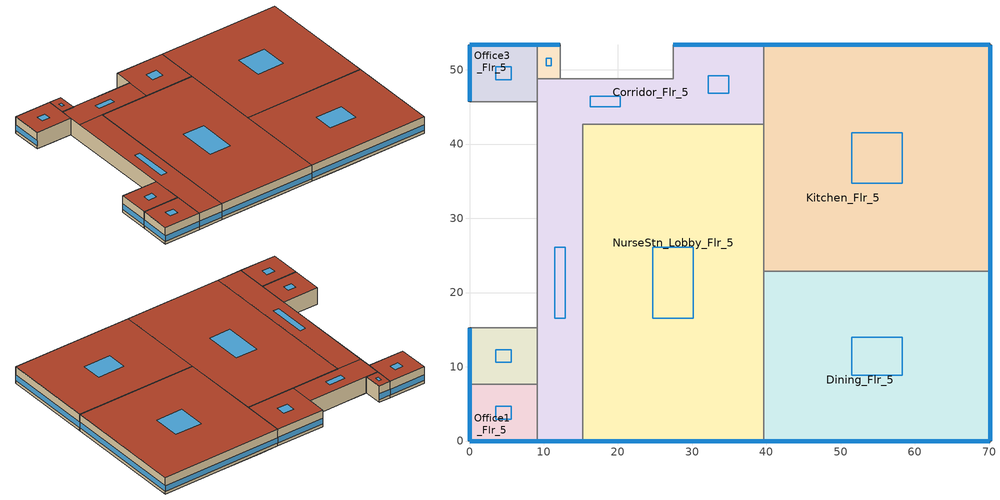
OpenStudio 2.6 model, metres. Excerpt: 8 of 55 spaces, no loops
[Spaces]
Office1_Flr_5
 floor adiabatic (BTAP-Int-Wall): 4.57,7.62 4.57,4.57 0,4.57 0,7.62 z17.07; 9.14,4.57 9.14,0 6.1,0 6.1,4.57 z17.07
 floor to PatRoom6_Flr_4: 6.1,4.57 6.1,0 0,0 0,4.57 z17.07
 floor to Corridor_SE_Flr_4: 9.14,7.62 9.14,4.57 4.57,4.57 4.57,7.62 z17.07
 wall outside: 0,7.62 0,0 9.14,0 z17.07:21.34
 wall adiabatic (BTAP-Int-Wall): 9.14,7.62 0,7.62 z17.07:21.34
 wall to Corridor_Flr_5: 9.14,0 9.14,7.62 z17.07:21.34
 window: 0.03,0 9.12,0 / 0,7.6 0,0.03 z17.83:19.26
 roof outside: 9.14,0 9.14,7.62 0,7.62 0,0 z21.34
 skylight: 5.59,2.96 5.59,4.66 3.55,4.66 3.55,2.96 z21.34
Corridor_Flr_5
 floor adiabatic (BTAP-Int-Wall): 15.24,4.57 15.24,0 9.14,0 9.14,4.57 z17.07; 28.96,53.34 28.96,48.77 27.43,48.77 27.43,53.34 z17.07
 floor to Corridor_SE_Flr_4: 15.24,10.67 15.24,4.57 9.14,4.57 9.14,10.67 z17.07
 floor to Corridor_NW_Flr_4: 39.62,53.34 39.62,42.67 9.14,42.67 9.14,48.77 28.96,48.77 28.96,53.34 z17.07
 floor to Lab_Flr_4: 15.24,33.53 15.24,10.67 9.14,10.67 9.14,33.53 z17.07
 floor to NurseStn_Lobby_Flr_4: 15.24,42.67 15.24,33.53 9.14,33.53 9.14,42.67 z17.07
 wall outside: 39.62,53.34 27.43,53.34 / 9.14,0 15.24,0 z17.07:21.34
 wall adiabatic (BTAP-Int-Wall): 9.14,45.72 9.14,15.24 9.14,7.62 / 27.43,53.34 27.43,48.77 12.19,48.77 9.14,48.77 z17.07:21.34
 wall to Office3_Flr_5: 9.14,48.77 9.14,45.72 z17.07:21.34
 wall to Kitchen_Flr_5: 39.62,42.67 39.62,53.34 z17.07:21.34
 wall to NurseStn_Lobby_Flr_5: 15.24,0 15.24,42.67 39.62,42.67 z17.07:21.34
 window: 9.17,0 15.21,0 z17.83:19.27; 39.6,53.34 27.46,53.34 z17.83:19.26
 roof outside: 15.24,0 15.24,42.67 9.14,42.67 9.14,0 z21.34; 39.62,42.67 39.62,53.34 27.43,53.34 27.43,42.67 z21.34; 27.43,42.67 27.43,48.77 9.14,48.77 9.14,42.67 z21.34
 skylight: 12.87,16.57 12.87,26.11 11.51,26.11 11.51,16.57 z21.34; 34.89,46.81 34.89,49.2 32.16,49.2 32.16,46.81 z21.34; 20.33,45.04 20.33,46.4 16.24,46.4 16.24,45.04 z21.34
NurseStn_Lobby_Flr_5
 floor to NurseStn_Lobby_Flr_4: 39.62,42.67 39.62,10.67 28.96,10.67 28.96,19.81 15.24,19.81 15.24,42.67 z17.07
 floor to Corridor_SE_Flr_4: 39.62,10.67 39.62,0 28.96,0 28.96,4.57 15.24,4.57 15.24,10.67 z17.07
 floor to Lab_Flr_4: 28.96,19.81 28.96,10.67 15.24,10.67 15.24,19.81 z17.07
 floor adiabatic (BTAP-Int-Wall): 28.96,4.57 28.96,0 15.24,0 15.24,4.57 z17.07
 wall outside: 15.24,0 39.62,0 z17.07:21.34
 wall to Dining_Flr_5: 39.62,0 39.62,22.86 z17.07:21.34
 wall to Kitchen_Flr_5: 39.62,22.86 39.62,42.67 z17.07:21.34
 window: 15.27,0 39.6,0 z17.83:19.26
 roof outside: 39.62,0 39.62,42.67 15.24,42.67 15.24,0 z21.34
 skylight: 30.16,16.57 30.16,26.11 24.71,26.11 24.71,16.57 z21.34
Dining_Flr_5
 floor adiabatic (BTAP-Int-Wall): 70.1,22.86 70.1,8.99 65.53,8.99 65.53,22.86 z17.07; 44.2,4.57 44.2,0 39.62,0 39.62,4.57 z17.07; 70.1,8.99 70.1,4.57 65.53,4.57 65.53,8.99 z17.07; 62.48,4.57 62.48,0 44.2,0 44.2,4.57 z17.07
 floor to Radiology_Flr_4: 60.96,22.86 60.96,19.81 39.62,19.81 39.62,22.86 z17.07
 floor to Corridor_SE_Flr_4: 65.53,22.86 65.53,4.57 39.62,4.57 39.62,10.67 60.96,10.67 60.96,22.86 z17.07
 floor to NurseStn_Lobby_Flr_4: 60.96,19.81 60.96,10.67 39.62,10.67 39.62,19.81 z17.07
 floor to PatRoom2_Flr_4: 70.1,4.57 70.1,0 62.48,0 62.48,4.57 z17.07
 wall outside: 39.62,0 70.1,0 70.1,22.86 z17.07:21.34
 wall to Kitchen_Flr_5: 70.1,22.86 39.62,22.86 z17.07:21.34
 window: 39.65,0 70.08,0 / 70.1,0.03 70.1,22.83 z17.83:19.26
 roof outside: 70.1,0 70.1,22.86 39.62,22.86 39.62,0 z21.34
 skylight: 58.27,8.87 58.27,13.99 51.46,13.99 51.46,8.87 z21.34
Office2_Mult5_Flr_5
 floor adiabatic (BTAP-Int-Wall): 4.57,15.24 4.57,8.99 0,8.99 0,15.24 z17.07; 9.14,10.67 9.14,7.62 4.57,7.62 4.57,10.67 z17.07; 4.57,8.99 4.57,7.62 0,7.62 0,8.99 z17.07; 9.14,15.24 9.14,10.67 4.57,10.67 4.57,15.24 z17.07
 wall outside: 0,15.24 0,7.62 z17.07:21.34
 wall adiabatic (BTAP-Int-Wall): 0,7.62 9.14,7.62 9.14,15.24 0,15.24 z17.07:21.34
 window: 0,15.21 0,7.65 z17.83:19.26
 roof outside: 9.14,7.62 9.14,15.24 0,15.24 0,7.62 z21.34
 skylight: 5.59,10.58 5.59,12.28 3.55,12.28 3.55,10.58 z21.34
Kitchen_Flr_5
 floor to Corridor_NW_Flr_4: 65.53,48.77 65.53,42.67 39.62,42.67 39.62,48.77 z17.07
 floor to Radiology_Flr_4: 60.96,42.67 60.96,22.86 39.62,22.86 39.62,42.67 z17.07
 floor adiabatic (BTAP-Int-Wall): 44.2,53.34 44.2,48.77 39.62,48.77 39.62,53.34 z17.07; 62.48,53.34 62.48,48.77 44.2,48.77 44.2,53.34 z17.07; 70.1,48.77 70.1,22.86 65.53,22.86 65.53,48.77 z17.07
 floor to Corridor_SE_Flr_4: 65.53,42.67 65.53,22.86 60.96,22.86 60.96,42.67 z17.07
 floor to PatRoom4_Flr_4: 70.1,53.34 70.1,48.77 62.48,48.77 62.48,53.34 z17.07
 wall outside: 70.1,22.86 70.1,53.34 39.62,53.34 z17.07:21.34
 window: 70.08,53.34 39.65,53.34 / 70.1,22.89 70.1,53.31 z17.83:19.26
 roof outside: 70.1,22.86 70.1,53.34 39.62,53.34 39.62,22.86 z21.34
 skylight: 58.27,34.69 58.27,41.51 51.46,41.51 51.46,34.69 z21.34
Office3_Flr_5
 floor to PatRoom8_Flr_4: 6.1,53.34 6.1,48.77 0,48.77 0,53.34 z17.07
 floor to Corridor_NW_Flr_4: 9.14,48.77 9.14,45.72 4.57,45.72 4.57,48.77 z17.07
 floor adiabatic (BTAP-Int-Wall): 9.14,53.34 9.14,48.77 6.1,48.77 6.1,53.34 z17.07; 4.57,48.77 4.57,45.72 0,45.72 0,48.77 z17.07
 wall outside: 9.14,53.34 0,53.34 0,45.72 z17.07:21.34
 wall adiabatic (BTAP-Int-Wall): 9.14,48.77 9.14,53.34 / 0,45.72 9.14,45.72 z17.07:21.34
 window: 9.12,53.34 0.03,53.34 / 0,53.31 0,45.75 z17.83:19.26
 roof outside: 9.14,45.72 9.14,53.34 0,53.34 0,45.72 z21.34
 skylight: 5.59,48.68 5.59,50.38 3.55,50.38 3.55,48.68 z21.34
Office4_Mult6_Flr_5
 floor adiabatic (BTAP-Int-Wall): 12.19,53.34 12.19,48.77 9.14,48.77 9.14,53.34 z17.07
 wall outside: 12.19,53.34 9.14,53.34 z17.07:21.34
 wall adiabatic (BTAP-Int-Wall): 9.14,53.34 9.14,48.77 12.19,48.77 12.19,53.34 z17.07:21.34
 window: 12.17,53.34 9.17,53.34 z17.83:19.28
 roof outside: 12.19,48.77 12.19,53.34 9.14,53.34 9.14,48.77 z21.34
 skylight: 11.01,50.54 11.01,51.57 10.33,51.57 10.33,50.54 z21.34
[Building]
Hospital-CAN_AB_Calgary.Intl.AP.718770_CWEC2016.epw created: 2018-10-11 19:48:47 +0000: Default Construction Set=BTAP-Mass at hdd = 5000.0; Standards Number of Stories=6; Standards Number of Above Ground Stories=5; Standards Building Type=Hospital
[Site]
Calgary Intl AP_AB_CAN: Latitude {deg}=51.114; Longitude {deg}=-114.02; Time Zone {hr}=-7; Elevation {m}=1084.1
[ClimateZones]
Climate Zone Institution Name 1=ASHRAE; Climate Zone Document Name 1=ANSI/ASHRAE Standard 169; Climate Zone Document Year 1=2006; Climate Zone Institution Name 2=CEC; Climate Zone Document Name 2=California Climate Zone Descriptions; Climate Zone Document Year 2=1995
[Site:WaterMainsTemperature]
Calculation Method=Correlation; Annual Average Outdoor Air Temperature {C}=5; Maximum Difference In Monthly Average Outdoor Air Temperatures {deltaC}=23.3
[Site:GroundTemperature:BuildingSurface]
19.527, 19.502, 19.536, 19.598, 20.002, 21.64, 22.225, 22.375, 21.449, 20.121, 19.802, 19.633
[SizingPeriod:DesignDay] Barometric Pressure {Pa}=88961; Sky Clearness=0; Rain Indicator=0; Snow Indicator=0; Day of Month=21; Daylight Saving Time Indicator=0; Humidity Indicating Type=Wetbulb; Dry-Bulb Temperature Range Modifier Type=DefaultMultipliers
Name | Maximum Dry-Bulb Temperature {C} | Daily Dry-Bulb Temperature Range {deltaC} | Humidity Indicating Conditions at Maximum Dry-Bulb | Wind Speed {m/s} | Wind Direction {deg} | Month | Day Type | Solar Model Indicator | ASHRAE Taub | ASHRAE Taud
Calgary Intl AP Ann Clg .4% Condns DB=>MWB | 28.5 | 12.1 | 16.1 | 4.5 | 160 | 7 | SummerDesignDay | ASHRAETau | 0.339 | 2.421
Calgary Intl AP Ann Htg 99.6% Condns DB | -28.5 | 0 | -28.5 | 2.9 | 200 | 1 | WinterDesignDay | ASHRAEClearSky
[Material]
Name | Roughness | Thickness {m} | Conductivity {W/m-K} | Density {kg/m3} | Specific Heat {J/kg-K} | Thermal Absorptance | Solar Absorptance | Visible Absorptance
1/2IN Gypsum | Smooth | 0.0127 | 0.16 | 784.9 | 830 | 0.9 | 0.4 | 0.4
F08 Metal surface; Metal Roof Surface | Smooth | 0.0008 | 45.28 | 7824 | 500 | 0.9 | 0.7 | 0.7
G05 25mm wood | MediumSmooth | 0.0254 | 0.15 | 608 | 1630 | 0.9 | 0.5 | 0.5
100mm Normalweight concrete floor | MediumSmooth | 0.1016 | 2.31 | 2322 | 832
G01 13mm gypsum board | Smooth | 0.0127 | 0.16 | 800 | 1090 | 0.9 | 0.7 | 0.5
4 in. Normalweight Concrete Floor | MediumRough | 0.1016 | 2.31 | 2322 | 832 | 0.9 | 0.7 | 0.7
1IN Stucco 1 | Smooth | 0.0253 | 0.6918 | 1858 | 837 | 0.9 | 0.7 | 0.92
8IN CONCRETE HW RefBldg | Rough | 0.2032 | 1.311 | 2240 | 836.8 | 0.9 | 0.7 | 0.7
6 in. Normalweight Concrete Floor | MediumRough | 0.1524 | 2.31 | 2322 | 832 | 0.9 | 0.7 | 0.7
[Material:NoMass] Roughness=Smooth; Thermal Absorptance=0.9; Solar Absorptance=0.7
Name | Thermal Resistance {m2-K/W} | Visible Absorptance
Typical Carpet Pad | 0.21648 | 0.8
Typical Insulation 1 | 5.91238 | 0.7
Typical Insulation 2 | 4.49096 | 0.7
Typical Insulation 3 | 6.17282 | 0.7
Typical Carpet Pad 2 | 1.25503 | 0.8
Typical Carpet Pad 3 | 3.45515 | 0.8
Typical Insulation 4 | 0.454528 | 0.7
Typical Insulation 5 | 0.454545 | 0.7
[DefaultSurfaceConstructions]
Name | Floor Construction | Wall Construction | Roof Ceiling Construction
Default Surface Constructions 2 | BTAP-Int-Floor | BTAP-Int-Wall | BTAP-Int-Ceiling
BTAP-Mass at hdd = 5000.0 | BTAP-Ext-Floor-Mass:U-0.162 | BTAP-Ext-Wall-Mass:U-0.21 | BTAP-Ext-Roof-Metal:U-0.162
BTAP-Mass at hdd = 5000.0 1 | BTAP-Grnd-Floor-Mass:U-0.757 | BTAP-Grnd-Roof-Mass:U-0.284 | BTAP-Grnd-Roof-Mass:U-0.284
[DefaultSubSurfaceConstructions] Fixed Window Construction=BTAP-Ext-DaylightDiffuser; Operable Window Construction=BTAP-Ext-DaylightDiffuser
Name | Door Construction | Glass Door Construction | Overhead Door Construction | Skylight Construction | Tubular Daylight Dome Construction | Tubular Daylight Diffuser Construction
Default Sub Surface Constructions 2 | BTAP-Int-Door
BTAP-Mass at hdd = 5000.0 | BTAP-Ext-Door:U-2.2 | BTAP-Ext-DaylightDiffuser | BTAP-Ext-OverHeadDoor:U-2.2 | BTAP-Ext-DaylightDiffuser | BTAP-Ext-DaylightDiffuser | BTAP-Ext-DaylightDiffuser
[WindowMaterial:Blind]
Window Material Blind 1: Slat Width {m}=0.025; Slat Separation {m}=0.01875; Front Side Slat Beam Solar Reflectance=0.5; Back Side Slat Beam Solar Reflectance=0.5; Front Side Slat Diffuse Solar Reflectance=0.5; Back Side Slat Diffuse Solar Reflectance=0.5; Slat Beam Visible Transmittance=0
[Construction]
BTAP-Int-Floor: 100mm Normalweight concrete floor, Typical Carpet Pad
BTAP-Int-Wall: G01 13mm gypsum board, G01 13mm gypsum board
BTAP-Int-Ceiling: Typical Carpet Pad, 100mm Normalweight concrete floor
BTAP-Ext-DaylightDiffuser: SimpleGlazing
BTAP-Int-Door: G05 25mm wood
BTAP-Ext-Floor-Mass:U-0.162: Typical Insulation 1, 4 in. Normalweight Concrete Floor, Typical Carpet Pad
BTAP-Ext-Wall-Mass:U-0.21: 1IN Stucco 1, 8IN CONCRETE HW RefBldg, Typical Insulation 2, 1/2IN Gypsum
BTAP-Ext-Roof-Metal:U-0.162: Metal Roof Surface, Typical Insulation 3
BTAP-Grnd-Floor-Mass:U-0.757: 6 in. Normalweight Concrete Floor, Typical Carpet Pad 2
BTAP-Grnd-Roof-Mass:U-0.284: 6 in. Normalweight Concrete Floor, Typical Carpet Pad 3
BTAP-Ext-Door:U-2.2: F08 Metal surface, Typical Insulation 4
BTAP-Ext-OverHeadDoor:U-2.2: Typical Insulation 5
[DefaultConstructionSet]
BTAP-Mass at hdd = 5000.0: Default Exterior Surface Constructions=BTAP-Mass at hdd = 5000.0; Default Interior Surface Constructions=Default Surface Constructions 2; Default Ground Contact Surface Constructions=BTAP-Mass at hdd = 5000.0 1; Default Exterior SubSurface Constructions=BTAP-Mass at hdd = 5000.0; Default Interior SubSurface Constructions=Default Sub Surface Constructions 2; Interior Partition Construction=BTAP-Int-Door
[WindowMaterial:SimpleGlazingSystem]
SimpleGlazing: U-Factor {W/m2-K}=2.2; Solar Heat Gain Coefficient=0.6; Visible Transmittance=0.21
[DesignSpecification:OutdoorAir] Outdoor Air Method=Sum; Outdoor Air Flow per Person {m3/s-person}=0; Outdoor Air Flow Rate {m3/s}=0; Outdoor Air Flow Air Changes per Hour {1/hr}=0
Name | Outdoor Air Flow per Floor Area {m3/s-m2}
Space Function Corridor/Transition area - hospital-sch-B Ventilation | 0.0003048
Space Function Dining area - bar lounge/leisure dining Ventilation | 0.0035814
Space Function Food preparation area Ventilation | 0.0013716
Space Function Health care facility nurses station Ventilation | 0.001524
Space Function Office enclosed > 25 m2 Ventilation | 0.00042164
[ThermostatSetpoint:DualSetpoint]
Name | Heating Setpoint Temperature Schedule | Cooling Setpoint Temperature Schedule
Space Function Corridor/Transition area - hospital-sch-B Thermostat 14; Space Function Food preparation area Thermostat 2; Space Function Dining area - bar lounge/leisure dining Thermostat 2 | NECB-B-Thermostat Setpoint-Heating | NECB-B-Thermostat Setpoint-Cooling
Space Function Health care facility nurses station Thermostat 12 | NECB-H-Thermostat Setpoint-Heating | NECB-H-Thermostat Setpoint-Cooling
Space Function Office enclosed > 25 m2 Thermostat 9; Space Function Office enclosed > 25 m2 Thermostat 10; Space Function Office enclosed > 25 m2 Thermostat 11; Space Function Office enclosed > 25 m2 Thermostat 12 | NECB-A-Thermostat Setpoint-Heating | NECB-A-Thermostat Setpoint-Cooling
[ShadingControl]
Shading Control 1: Shading Type=InteriorBlind; Shading Device Material=Window Material Blind 1
[BuildingStory] Nominal Z Coordinate {m}=0; Nominal Floor to Floor Height {m}=4.2672
Building Story 6; Building Story 7
[Space] Building Story=Building Story 7
Name | Space Type | Thermal Zone
Office1_Flr_5 | Space Function Office enclosed > 25 m2 | Sp-Office1_Flr_5 Sys-6 Flr-7 Sch-A HPlcmt-south ZN
Corridor_Flr_5 | Space Function Corridor/Transition area - hospital-sch-B | Sp-Corridor_Flr_5 Sys-3 Flr-7 Sch-B HPlcmt-north ZN
NurseStn_Lobby_Flr_5 | Space Function Health care facility nurses station | Sp-NurseStn_Lobby_Flr_5 Sys-3 Flr-7 Sch-H HPlcmt-south ZN
Dining_Flr_5 | Space Function Dining area - bar lounge/leisure dining | Sp-Dining_Flr_5 Sys-3 Flr-7 Sch-B HPlcmt-south ZN
Office2_Mult5_Flr_5 | Space Function Office enclosed > 25 m2 | Sp-Office2_Mult5_Flr_5 Sys-6 Flr-7 Sch-A HPlcmt-west ZN
Kitchen_Flr_5 | Space Function Food preparation area | Sp-Kitchen_Flr_5 Sys-3 Flr-7 Sch-B HPlcmt-north ZN
Office3_Flr_5 | Space Function Office enclosed > 25 m2 | Sp-Office3_Flr_5 Sys-6 Flr-7 Sch-A HPlcmt-north ZN
Office4_Mult6_Flr_5 | Space Function Office enclosed > 25 m2 | Sp-Office4_Mult6_Flr_5 Sys-6 Flr-7 Sch-A HPlcmt-north ZN
[SpaceType] Standards Building Type=Space Function
Name | Default Schedule Set | Design Specification Outdoor Air Object | Standards Space Type
Space Function Corridor/Transition area - hospital-sch-B | Space Function Corridor/Transition area - hospital-sch-B Schedule Set | Space Function Corridor/Transition area - hospital-sch-B Ventilation | Corridor/Transition area - hospital-sch-B
Space Function Dining area - bar lounge/leisure dining | Space Function Dining area - bar lounge/leisure dining Schedule Set | Space Function Dining area - bar lounge/leisure dining Ventilation | Dining area - bar lounge/leisure dining
Space Function Health care facility nurses station | Space Function Health care facility nurses station Schedule Set | Space Function Health care facility nurses station Ventilation | Health care facility nurses station
Space Function Food preparation area | Space Function Food preparation area Schedule Set | Space Function Food preparation area Ventilation | Food preparation area
Space Function Office enclosed > 25 m2 | Space Function Office enclosed > 25 m2 Schedule Set | Space Function Office enclosed > 25 m2 Ventilation | Office enclosed > 25 m2
[People:Definition] Number of People Calculation Method=People/Area; Fraction Radiant=0.3
Name | People per Space Floor Area {person/m2}
Space Function Corridor/Transition area - hospital-sch-B People Definition | 0.0100036
Space Function Dining area - bar lounge/leisure dining People Definition | 0.100036
Space Function Food preparation area People Definition; Space Function Health care facility nurses station People Definition; Space Function Office enclosed > 25 m2 People Definition | 0.0500182
[People] Work Efficiency Schedule=Work Efficiency Schedule; Clothing Insulation Schedule=Clothing Schedule; Air Velocity Schedule=Air Velocity Schedule; Multiplier=1
Name | People Definition | Space or SpaceType
Space Function Corridor/Transition area - hospital-sch-B People | Space Function Corridor/Transition area - hospital-sch-B People Definition | Space Function Corridor/Transition area - hospital-sch-B
Space Function Dining area - bar lounge/leisure dining People | Space Function Dining area - bar lounge/leisure dining People Definition | Space Function Dining area - bar lounge/leisure dining
Space Function Food preparation area People | Space Function Food preparation area People Definition | Space Function Food preparation area
Space Function Health care facility nurses station People | Space Function Health care facility nurses station People Definition | Space Function Health care facility nurses station
Space Function Office enclosed > 25 m2 People | Space Function Office enclosed > 25 m2 People Definition | Space Function Office enclosed > 25 m2
[Lights:Definition] Design Level Calculation Method=Watts/Area; Fraction Radiant=0.5; Fraction Visible=0.2
Name | Watts per Space Floor Area {W/m2}
Space Function Corridor/Transition area - hospital-sch-B Lights Definition | 10.7039
Space Function Dining area - bar lounge/leisure dining Lights Definition | 11.6042
Space Function Food preparation area Lights Definition | 13.1048
Space Function Health care facility nurses station Lights Definition | 7.60276
Space Function Office enclosed > 25 m2 Lights Definition | 12.0044
[Lights] Fraction Replaceable=1
Name | Lights Definition | Space or SpaceType
Space Function Corridor/Transition area - hospital-sch-B Lights | Space Function Corridor/Transition area - hospital-sch-B Lights Definition | Space Function Corridor/Transition area - hospital-sch-B
Space Function Dining area - bar lounge/leisure dining Lights | Space Function Dining area - bar lounge/leisure dining Lights Definition | Space Function Dining area - bar lounge/leisure dining
Space Function Food preparation area Lights | Space Function Food preparation area Lights Definition | Space Function Food preparation area
Space Function Health care facility nurses station Lights | Space Function Health care facility nurses station Lights Definition | Space Function Health care facility nurses station
Space Function Office enclosed > 25 m2 Lights | Space Function Office enclosed > 25 m2 Lights Definition | Space Function Office enclosed > 25 m2
[DefaultScheduleSet] People Activity Level Schedule=NECB-Activity; Infiltration Schedule=Always On
Name | Number of People Schedule | Lighting Schedule | Electric Equipment Schedule
Space Function Corridor/Transition area - hospital-sch-B Schedule Set; Space Function Dining area - bar lounge/leisure dining Schedule Set; Space Function Food preparation area Schedule Set | NECB-B-Occupancy | NECB-B-Occupancy-NECB-B-Lighting-0.0-0.0-0.67-Light Ruleset | NECB-B-Electric-Equipment
Space Function Health care facility nurses station Schedule Set | NECB-H-Occupancy | NECB-H-Lighting | NECB-H-Electric-Equipment
Space Function Office enclosed > 25 m2 Schedule Set | NECB-A-Occupancy | NECB-A-Occupancy-NECB-A-Lighting-0.3-0.1-0.67-Light Ruleset | NECB-A-Electric-Equipment
[ElectricEquipment:Definition] Design Level Calculation Method=Watts/Area; Fraction Radiant=0.5
Name | Watts per Space Floor Area {W/m2}
Space Function Dining area - bar lounge/leisure dining Elec Equip Definition | 1.00036
Space Function Food preparation area Elec Equip Definition | 10.0036
Space Function Health care facility nurses station Elec Equip Definition | 2.50091
Space Function Office enclosed > 25 m2 Elec Equip Definition | 7.50273
[ElectricEquipment]
Name | Electric Equipment Definition | Space or SpaceType
Space Function Dining area - bar lounge/leisure dining Elec Equip | Space Function Dining area - bar lounge/leisure dining Elec Equip Definition | Space Function Dining area - bar lounge/leisure dining
Space Function Food preparation area Elec Equip | Space Function Food preparation area Elec Equip Definition | Space Function Food preparation area
Space Function Health care facility nurses station Elec Equip | Space Function Health care facility nurses station Elec Equip Definition | Space Function Health care facility nurses station
Space Function Office enclosed > 25 m2 Elec Equip | Space Function Office enclosed > 25 m2 Elec Equip Definition | Space Function Office enclosed > 25 m2
[SpaceInfiltration:DesignFlowRate] Schedule=Always On Discrete; Design Flow Rate Calculation Method=Flow/ExteriorArea; Flow per Exterior Surface Area {m3/s-m2}=0.00025; Constant Term Coefficient=0; Temperature Term Coefficient=0; Velocity Term Coefficient=0.224; Velocity Squared Term Coefficient=0
Name | Space or SpaceType
Corridor_Flr_5 Infiltration | Corridor_Flr_5
Dining_Flr_5 Infiltration | Dining_Flr_5
Kitchen_Flr_5 Infiltration | Kitchen_Flr_5
NurseStn_Lobby_Flr_5 Infiltration | NurseStn_Lobby_Flr_5
Office1_Flr_5 Infiltration | Office1_Flr_5
Office2_Mult5_Flr_5 Infiltration | Office2_Mult5_Flr_5
Office3_Flr_5 Infiltration | Office3_Flr_5
Office4_Mult6_Flr_5 Infiltration | Office4_Mult6_Flr_5
[ThermalZone] Use Ideal Air Loads=No
Name | Thermostat | Multiplier
Sp-Corridor_Flr_5 Sys-3 Flr-7 Sch-B HPlcmt-north ZN | Space Function Corridor/Transition area - hospital-sch-B Thermostat 14
Sp-Kitchen_Flr_5 Sys-3 Flr-7 Sch-B HPlcmt-north ZN | Space Function Food preparation area Thermostat 2
Sp-Dining_Flr_5 Sys-3 Flr-7 Sch-B HPlcmt-south ZN | Space Function Dining area - bar lounge/leisure dining Thermostat 2
Sp-NurseStn_Lobby_Flr_5 Sys-3 Flr-7 Sch-H HPlcmt-south ZN | Space Function Health care facility nurses station Thermostat 12
Sp-Office3_Flr_5 Sys-6 Flr-7 Sch-A HPlcmt-north ZN | Space Function Office enclosed > 25 m2 Thermostat 9
Sp-Office4_Mult6_Flr_5 Sys-6 Flr-7 Sch-A HPlcmt-north ZN | Space Function Office enclosed > 25 m2 Thermostat 10 | 6
Sp-Office2_Mult5_Flr_5 Sys-6 Flr-7 Sch-A HPlcmt-west ZN | Space Function Office enclosed > 25 m2 Thermostat 11 | 5
Sp-Office1_Flr_5 Sys-6 Flr-7 Sch-A HPlcmt-south ZN | Space Function Office enclosed > 25 m2 Thermostat 12
[HeatExchanger:AirToAir:SensibleAndLatent] Availability Schedule=Always On Discrete; Nominal Supply Air Flow Rate {m3/s}=autosize; Sensible Effectiveness at 100% Heating Air Flow=0.5; Latent Effectiveness at 100% Heating Air Flow=0.5; Sensible Effectiveness at 75% Heating Air Flow=0.5; Latent Effectiveness at 75% Heating Air Flow=0.5; Sensible Effectiveness at 100% Cooling Air Flow=0.5; Latent Effectiveness at 100% Cooling Air Flow=0.5; Sensible Effectiveness at 75% Cooling Air Flow=0.5; Latent Effectiveness at 75% Cooling Air Flow=0.5; Supply Air Outlet Temperature Control=Yes; Heat Exchanger Type=Rotary; Frost Control Type=ExhaustOnly; Threshold Temperature {C}=-23.3; Initial Defrost Time Fraction=0.167; Rate of Defrost Time Fraction Increase {1/K}=1.44; Economizer Lockout=Yes
Name | Nominal Electric Power {W}
Sp-Basement Sys-3 Flr-1 Sch-A HPlcmt-north ZN NECB System 3 PSZ ERV | 5910.71
Sp-Dining_Flr_5 Sys-3 Flr-7 Sch-B HPlcmt-south ZN NECB System 3 PSZ ERV | 1840.47
Sp-ICU_Flr_2 Sys-3 Flr-3 Sch-H HPlcmt-south ZN NECB System 3 PSZ ERV | 2077.18
[SetpointManager:OutdoorAirPretreat] Minimum Setpoint Temperature {C}=-99; Maximum Setpoint Temperature {C}=99; Minimum Setpoint Humidity Ratio {kgWater/kgDryAir}=1e-05; Maximum Setpoint Humidity Ratio {kgWater/kgDryAir}=1
Setpoint Manager Outdoor Air Pretreat 1; Setpoint Manager Outdoor Air Pretreat 2; Setpoint Manager Outdoor Air Pretreat 3
[AvailabilityManager:NightCycle] Control Type=CycleOnAny; Thermostat Tolerance {deltaC}=1; Cycling Run Time {s}=3600
Availability Manager Night Cycle 1; Availability Manager Night Cycle 2; Availability Manager Night Cycle 3; Availability Manager Night Cycle 4; Availability Manager Night Cycle 5; Availability Manager Night Cycle 6; Availability Manager Night Cycle 7; Availability Manager Night Cycle 8; Availability Manager Night Cycle 9; Availability Manager Night Cycle 10; Availability Manager Night Cycle 11; Availability Manager Night Cycle 12; Availability Manager Night Cycle 13; Availability Manager Night Cycle 14; Availability Manager Night Cycle 15; Availability Manager Night Cycle 16; Availability Manager Night Cycle 17; Availability Manager Night Cycle 18; Availability Manager Night Cycle 19; Availability Manager Night Cycle 20; Availability Manager Night Cycle 21; Availability Manager Night Cycle 22; Availability Manager Night Cycle 23; Availability Manager Night Cycle 24; Availability Manager Night Cycle 25; Availability Manager Night Cycle 26; Availability Manager Night Cycle 27; Availability Manager Night Cycle 28; Availability Manager Night Cycle 29; Availability Manager Night Cycle 30; Availability Manager Night Cycle 31; Availability Manager Night Cycle 32; Availability Manager Night Cycle 33; Availability Manager Night Cycle 34; Availability Manager Night Cycle 35; Availability Manager Night Cycle 36; Availability Manager Night Cycle 37; Availability Manager Night Cycle 38; Availability Manager Night Cycle 39
[Schedule:Ruleset]
Clothing Schedule: Default Day Schedule=Clothing Schedule Default Winter Clothes
Air Velocity Schedule: Default Day Schedule=Air Velocity Schedule Default
Work Efficiency Schedule: Default Day Schedule=Work Efficiency Schedule Default
NECB-B-Occupancy: Default Day Schedule=NECB-B-Occupancy Default
NECB-Activity: Default Day Schedule=NECB-Activity Default; Summer Design Day Schedule=NECB-Activity Summer Design Day; Winter Design Day Schedule=NECB-Activity Winter Design Day
NECB-B-Occupancy-NECB-B-Lighting-0.0-0.0-0.67-Light Ruleset: Default Day Schedule=NECB-B-Occupancy-NECB-B-Lighting-0.0-0.0-0.67-Light Default
NECB-B-Electric-Equipment: Default Day Schedule=NECB-B-Electric-Equipment Default
Always On: Default Day Schedule=Always On Default
NECB-B-Thermostat Setpoint-Heating: Default Day Schedule=NECB-B-Thermostat Setpoint-Heating Default
NECB-B-Thermostat Setpoint-Cooling: Default Day Schedule=NECB-B-Thermostat Setpoint-Cooling Default
NECB-H-Occupancy: Default Day Schedule=NECB-H-Occupancy Default
NECB-H-Electric-Equipment: Default Day Schedule=NECB-H-Electric-Equipment Default
NECB-H-Thermostat Setpoint-Heating: Default Day Schedule=NECB-H-Thermostat Setpoint-Heating Default
NECB-H-Thermostat Setpoint-Cooling: Default Day Schedule=NECB-H-Thermostat Setpoint-Cooling Default
NECB-H-Lighting: Default Day Schedule=NECB-H-Lighting Default
NECB-A-Occupancy: Default Day Schedule=NECB-A-Occupancy Default
NECB-A-Electric-Equipment: Default Day Schedule=NECB-A-Electric-Equipment Default
NECB-A-Thermostat Setpoint-Heating: Default Day Schedule=NECB-A-Thermostat Setpoint-Heating Default
NECB-A-Thermostat Setpoint-Cooling: Default Day Schedule=NECB-A-Thermostat Setpoint-Cooling Default
NECB-A-Occupancy-NECB-A-Lighting-0.3-0.1-0.67-Light Ruleset: Default Day Schedule=NECB-A-Occupancy-NECB-A-Lighting-0.3-0.1-0.67-Light Default
[Schedule:Day]
Clothing Schedule Default Winter Clothes; Always On Default: 24, 0, 1
Clothing Schedule Summer Clothes: 24, 0, 0.5
Air Velocity Schedule Default; NECB-A-Electric-Equipment Sat Day; NECB-A-Electric-Equipment Sun|Hol Day: 24, 0, 0.2
Work Efficiency Schedule Default; NECB-A-Occupancy Sat Day; NECB-A-Occupancy Sun|Hol Day: 24, 0, 0
NECB-B-Occupancy Default; NECB-B-Occupancy Default|Wkdy Day: 1, 0, 0.3, 2, 0, 0.1, 9, 0, 0, 10, 0, 0.1, 11, 0, 0.2, 12, 0, 0.5, 13, 0, 0.9, 14, 0, 0.8, 15, 0, 0.5, 17, 0, 0.2, 18, 0, 0.3, 19, 0, 0.6, 22, 0, 0.9, 23, 0, 0.6, 24, 0, 0.4
NECB-B-Occupancy Sat Day: 1, 0, 0.5, 2, 0, 0.3, 9, 0, 0, 10, 0, 0.1, 11, 0, 0.2, 12, 0, 0.5, 13, 0, 0.9, 14, 0, 0.8, 15, 0, 0.5, 17, 0, 0.2, 18, 0, 0.3, 19, 0, 0.6, 22, 0, 0.9, 24, 0, 0.6
NECB-B-Occupancy Sun|Hol Day: 1, 0, 0.1, 2, 0, 0.3, 10, 0, 0, 11, 0, 0.1, 12, 0, 0.4, 14, 0, 0.5, 15, 0, 0.4, 18, 0, 0.2, 19, 0, 0.5, 21, 0, 0.7, 22, 0, 0.5, 23, 0, 0.3, 24, 0, 0.1
NECB-Activity Default; NECB-Activity Winter Design Day; NECB-Activity Summer Design Day: 24, 0, 130
NECB-B-Occupancy-NECB-B-Lighting-0.0-0.0-0.67-Light Default; NECB-B-Occupancy-NECB-B-Lighting-0.0-0.0-0.67-Default|Wkdy-Light Day; NECB-B-Occupancy-NECB-B-Lighting-0.0-0.0-0.67-Sat-Light Day; NECB-B-Electric-Equipment Default; NECB-B-Electric-Equipment Default|Wkdy Day; NECB-B-Electric-Equipment Sat Day: 1, 0, 0.9, 2, 0, 0.5, 9, 0, 0.1, 10, 0, 0.5, 11, 0, 0.7, 24, 0, 0.9
NECB-B-Occupancy-NECB-B-Lighting-0.0-0.0-0.67-Sun|Hol-Light Day; NECB-B-Electric-Equipment Sun|Hol Day: 2, 0, 0.5, 10, 0, 0.1, 11, 0, 0.5, 23, 0, 0.9, 24, 0, 0.5
NECB-B-Thermostat Setpoint-Heating Default; NECB-B-Thermostat Setpoint-Heating Default|Wkdy Day; NECB-B-Thermostat Setpoint-Heating Sat Day: 2, 0, 22, 8, 0, 18, 9, 0, 20, 24, 0, 22
NECB-B-Thermostat Setpoint-Heating Sun|Hol Day: 1, 0, 18, 2, 0, 22, 9, 0, 18, 10, 0, 20, 23, 0, 22, 24, 0, 18
NECB-B-Thermostat Setpoint-Cooling Default; NECB-B-Thermostat Setpoint-Cooling Default|Wkdy Day; NECB-B-Thermostat Setpoint-Cooling Sat Day: 1, 0, 24, 8, 0, 35, 24, 0, 24
NECB-B-Thermostat Setpoint-Cooling Sun|Hol Day: 9, 0, 35, 23, 0, 24, 24, 0, 35
NECB-H-Occupancy Default; NECB-H-Occupancy Default|Wkdy Day; NECB-H-Occupancy Sat Day; NECB-H-Occupancy Sun|Hol Day; NECB-H-Electric-Equipment Default; NECB-H-Electric-Equipment Default|Wkdy Day; NECB-H-Electric-Equipment Sat Day; NECB-H-Electric-Equipment Sun|Hol Day; NECB-H-Lighting Default; NECB-H-Lighting Default|Wkdy Day; NECB-H-Lighting Sat Day; NECB-H-Lighting Sun|Hol Day: 24, 0, 0.9
NECB-H-Thermostat Setpoint-Heating Default; NECB-H-Thermostat Setpoint-Heating Default|Wkdy Day; NECB-H-Thermostat Setpoint-Heating Sat Day; NECB-H-Thermostat Setpoint-Heating Sun|Hol Day: 1, 0, 22, 7, 0, 18, 8, 0, 20, 24, 0, 22
NECB-H-Thermostat Setpoint-Cooling Default; NECB-H-Thermostat Setpoint-Cooling Default|Wkdy Day; NECB-H-Thermostat Setpoint-Cooling Sat Day; NECB-H-Thermostat Setpoint-Cooling Sun|Hol Day: 24, 0, 24
NECB-A-Occupancy Default; NECB-A-Occupancy Default|Wkdy Day: 7, 0, 0, 8, 0, 0.1, 9, 0, 0.7, 12, 0, 0.9, 14, 0, 0.5, 17, 0, 0.9, 18, 0, 0.7, 19, 0, 0.3, 23, 0, 0.1, 24, 0, 0
NECB-A-Electric-Equipment Default; NECB-A-Electric-Equipment Default|Wkdy Day: 7, 0, 0.2, 8, 0, 0.3, 9, 0, 0.8, 18, 0, 0.9, 19, 0, 0.5, 21, 0, 0.3, 24, 0, 0.2
NECB-A-Thermostat Setpoint-Heating Default; NECB-A-Thermostat Setpoint-Heating Default|Wkdy Day: 6, 0, 18, 7, 0, 20, 21, 0, 22, 24, 0, 18
NECB-A-Thermostat Setpoint-Heating Sat Day; NECB-A-Thermostat Setpoint-Heating Sun|Hol Day: 24, 0, 18
NECB-A-Thermostat Setpoint-Cooling Default; NECB-A-Thermostat Setpoint-Cooling Default|Wkdy Day: 6, 0, 35, 21, 0, 24, 24, 0, 35
NECB-A-Thermostat Setpoint-Cooling Sat Day; NECB-A-Thermostat Setpoint-Cooling Sun|Hol Day: 24, 0, 35
NECB-A-Occupancy-NECB-A-Lighting-0.3-0.1-0.67-Light Default; NECB-A-Occupancy-NECB-A-Lighting-0.3-0.1-0.67-Default|Wkdy-Light Day: 7, 0, 0.03495, 8, 0, 0.2097, 9, 0, 0.8, 17, 0, 0.9, 18, 0, 0.8, 19, 0, 0.5, 21, 0, 0.2097, 23, 0, 0.0699, 24, 0, 0.03495
NECB-A-Occupancy-NECB-A-Lighting-0.3-0.1-0.67-Sat-Light Day; NECB-A-Occupancy-NECB-A-Lighting-0.3-0.1-0.67-Sun|Hol-Light Day: 24, 0, 0.03495
[Schedule:Rule] Date Specification Type=DateRange; Start Day=1
Name | Schedule Ruleset | Rule Order | Day Schedule | Start Month | End Month | End Day | Apply Monday | Apply Tuesday | Apply Wednesday | Apply Thursday | Apply Friday | Apply Saturday | Apply Sunday
Schedule Rule 1 | Clothing Schedule | 0 | Clothing Schedule Summer Clothes | 5 | 9 | 30
Schedule Rule 2 | NECB-B-Occupancy | 2 | NECB-B-Occupancy Default|Wkdy Day | 1 | 12 | 31 | Yes | Yes | Yes | Yes | Yes
Schedule Rule 3 | NECB-B-Occupancy | 1 | NECB-B-Occupancy Sat Day | 1 | 12 | 31 |  |  |  |  |  | Yes
Schedule Rule 4 | NECB-B-Occupancy | 0 | NECB-B-Occupancy Sun|Hol Day | 1 | 12 | 31 |  |  |  |  |  |  | Yes
Schedule Rule 5 | NECB-B-Occupancy-NECB-B-Lighting-0.0-0.0-0.67-Light Ruleset | 2 | NECB-B-Occupancy-NECB-B-Lighting-0.0-0.0-0.67-Default|Wkdy-Light Day | 1 | 12 | 31 | Yes | Yes | Yes | Yes | Yes
Schedule Rule 6 | NECB-B-Occupancy-NECB-B-Lighting-0.0-0.0-0.67-Light Ruleset | 1 | NECB-B-Occupancy-NECB-B-Lighting-0.0-0.0-0.67-Sat-Light Day | 1 | 12 | 31 |  |  |  |  |  | Yes
Schedule Rule 7 | NECB-B-Occupancy-NECB-B-Lighting-0.0-0.0-0.67-Light Ruleset | 0 | NECB-B-Occupancy-NECB-B-Lighting-0.0-0.0-0.67-Sun|Hol-Light Day | 1 | 12 | 31 |  |  |  |  |  |  | Yes
Schedule Rule 8 | NECB-B-Electric-Equipment | 2 | NECB-B-Electric-Equipment Default|Wkdy Day | 1 | 12 | 31 | Yes | Yes | Yes | Yes | Yes
Schedule Rule 9 | NECB-B-Electric-Equipment | 1 | NECB-B-Electric-Equipment Sat Day | 1 | 12 | 31 |  |  |  |  |  | Yes
Schedule Rule 10 | NECB-B-Electric-Equipment | 0 | NECB-B-Electric-Equipment Sun|Hol Day | 1 | 12 | 31 |  |  |  |  |  |  | Yes
Schedule Rule 11 | NECB-B-Thermostat Setpoint-Heating | 2 | NECB-B-Thermostat Setpoint-Heating Default|Wkdy Day | 1 | 12 | 31 | Yes | Yes | Yes | Yes | Yes
Schedule Rule 12 | NECB-B-Thermostat Setpoint-Heating | 1 | NECB-B-Thermostat Setpoint-Heating Sat Day | 1 | 12 | 31 |  |  |  |  |  | Yes
Schedule Rule 13 | NECB-B-Thermostat Setpoint-Heating | 0 | NECB-B-Thermostat Setpoint-Heating Sun|Hol Day | 1 | 12 | 31 |  |  |  |  |  |  | Yes
Schedule Rule 14 | NECB-B-Thermostat Setpoint-Cooling | 2 | NECB-B-Thermostat Setpoint-Cooling Default|Wkdy Day | 1 | 12 | 31 | Yes | Yes | Yes | Yes | Yes
Schedule Rule 15 | NECB-B-Thermostat Setpoint-Cooling | 1 | NECB-B-Thermostat Setpoint-Cooling Sat Day | 1 | 12 | 31 |  |  |  |  |  | Yes
Schedule Rule 16 | NECB-B-Thermostat Setpoint-Cooling | 0 | NECB-B-Thermostat Setpoint-Cooling Sun|Hol Day | 1 | 12 | 31 |  |  |  |  |  |  | Yes
Schedule Rule 17 | NECB-H-Occupancy | 2 | NECB-H-Occupancy Default|Wkdy Day | 1 | 12 | 31 | Yes | Yes | Yes | Yes | Yes
Schedule Rule 18 | NECB-H-Occupancy | 1 | NECB-H-Occupancy Sat Day | 1 | 12 | 31 |  |  |  |  |  | Yes
Schedule Rule 19 | NECB-H-Occupancy | 0 | NECB-H-Occupancy Sun|Hol Day | 1 | 12 | 31 |  |  |  |  |  |  | Yes
Schedule Rule 23 | NECB-H-Electric-Equipment | 2 | NECB-H-Electric-Equipment Default|Wkdy Day | 1 | 12 | 31 | Yes | Yes | Yes | Yes | Yes
Schedule Rule 24 | NECB-H-Electric-Equipment | 1 | NECB-H-Electric-Equipment Sat Day | 1 | 12 | 31 |  |  |  |  |  | Yes
Schedule Rule 25 | NECB-H-Electric-Equipment | 0 | NECB-H-Electric-Equipment Sun|Hol Day | 1 | 12 | 31 |  |  |  |  |  |  | Yes
Schedule Rule 26 | NECB-H-Thermostat Setpoint-Heating | 2 | NECB-H-Thermostat Setpoint-Heating Default|Wkdy Day | 1 | 12 | 31 | Yes | Yes | Yes | Yes | Yes
Schedule Rule 27 | NECB-H-Thermostat Setpoint-Heating | 1 | NECB-H-Thermostat Setpoint-Heating Sat Day | 1 | 12 | 31 |  |  |  |  |  | Yes
Schedule Rule 28 | NECB-H-Thermostat Setpoint-Heating | 0 | NECB-H-Thermostat Setpoint-Heating Sun|Hol Day | 1 | 12 | 31 |  |  |  |  |  |  | Yes
Schedule Rule 29 | NECB-H-Thermostat Setpoint-Cooling | 2 | NECB-H-Thermostat Setpoint-Cooling Default|Wkdy Day | 1 | 12 | 31 | Yes | Yes | Yes | Yes | Yes
Schedule Rule 30 | NECB-H-Thermostat Setpoint-Cooling | 1 | NECB-H-Thermostat Setpoint-Cooling Sat Day | 1 | 12 | 31 |  |  |  |  |  | Yes
Schedule Rule 31 | NECB-H-Thermostat Setpoint-Cooling | 0 | NECB-H-Thermostat Setpoint-Cooling Sun|Hol Day | 1 | 12 | 31 |  |  |  |  |  |  | Yes
Schedule Rule 32 | NECB-H-Lighting | 2 | NECB-H-Lighting Default|Wkdy Day | 1 | 12 | 31 | Yes | Yes | Yes | Yes | Yes
Schedule Rule 33 | NECB-H-Lighting | 1 | NECB-H-Lighting Sat Day | 1 | 12 | 31 |  |  |  |  |  | Yes
Schedule Rule 34 | NECB-H-Lighting | 0 | NECB-H-Lighting Sun|Hol Day | 1 | 12 | 31 |  |  |  |  |  |  | Yes
Schedule Rule 53 | NECB-A-Occupancy | 2 | NECB-A-Occupancy Default|Wkdy Day | 1 | 12 | 31 | Yes | Yes | Yes | Yes | Yes
Schedule Rule 54 | NECB-A-Occupancy | 1 | NECB-A-Occupancy Sat Day | 1 | 12 | 31 |  |  |  |  |  | Yes
Schedule Rule 55 | NECB-A-Occupancy | 0 | NECB-A-Occupancy Sun|Hol Day | 1 | 12 | 31 |  |  |  |  |  |  | Yes
Schedule Rule 59 | NECB-A-Electric-Equipment | 2 | NECB-A-Electric-Equipment Default|Wkdy Day | 1 | 12 | 31 | Yes | Yes | Yes | Yes | Yes
Schedule Rule 60 | NECB-A-Electric-Equipment | 1 | NECB-A-Electric-Equipment Sat Day | 1 | 12 | 31 |  |  |  |  |  | Yes
Schedule Rule 61 | NECB-A-Electric-Equipment | 0 | NECB-A-Electric-Equipment Sun|Hol Day | 1 | 12 | 31 |  |  |  |  |  |  | Yes
Schedule Rule 62 | NECB-A-Thermostat Setpoint-Heating | 2 | NECB-A-Thermostat Setpoint-Heating Default|Wkdy Day | 1 | 12 | 31 | Yes | Yes | Yes | Yes | Yes
Schedule Rule 63 | NECB-A-Thermostat Setpoint-Heating | 1 | NECB-A-Thermostat Setpoint-Heating Sat Day | 1 | 12 | 31 |  |  |  |  |  | Yes
Schedule Rule 64 | NECB-A-Thermostat Setpoint-Heating | 0 | NECB-A-Thermostat Setpoint-Heating Sun|Hol Day | 1 | 12 | 31 |  |  |  |  |  |  | Yes
Schedule Rule 65 | NECB-A-Thermostat Setpoint-Cooling | 2 | NECB-A-Thermostat Setpoint-Cooling Default|Wkdy Day | 1 | 12 | 31 | Yes | Yes | Yes | Yes | Yes
Schedule Rule 66 | NECB-A-Thermostat Setpoint-Cooling | 1 | NECB-A-Thermostat Setpoint-Cooling Sat Day | 1 | 12 | 31 |  |  |  |  |  | Yes
Schedule Rule 67 | NECB-A-Thermostat Setpoint-Cooling | 0 | NECB-A-Thermostat Setpoint-Cooling Sun|Hol Day | 1 | 12 | 31 |  |  |  |  |  |  | Yes
Schedule Rule 68 | NECB-A-Occupancy-NECB-A-Lighting-0.3-0.1-0.67-Light Ruleset | 2 | NECB-A-Occupancy-NECB-A-Lighting-0.3-0.1-0.67-Default|Wkdy-Light Day | 1 | 12 | 31 | Yes | Yes | Yes | Yes | Yes
Schedule Rule 69 | NECB-A-Occupancy-NECB-A-Lighting-0.3-0.1-0.67-Light Ruleset | 1 | NECB-A-Occupancy-NECB-A-Lighting-0.3-0.1-0.67-Sat-Light Day | 1 | 12 | 31 |  |  |  |  |  | Yes
Schedule Rule 70 | NECB-A-Occupancy-NECB-A-Lighting-0.3-0.1-0.67-Light Ruleset | 0 | NECB-A-Occupancy-NECB-A-Lighting-0.3-0.1-0.67-Sun|Hol-Light Day | 1 | 12 | 31 |  |  |  |  |  |  | Yes
[Schedule:Constant]
Always On Discrete: Value=1
